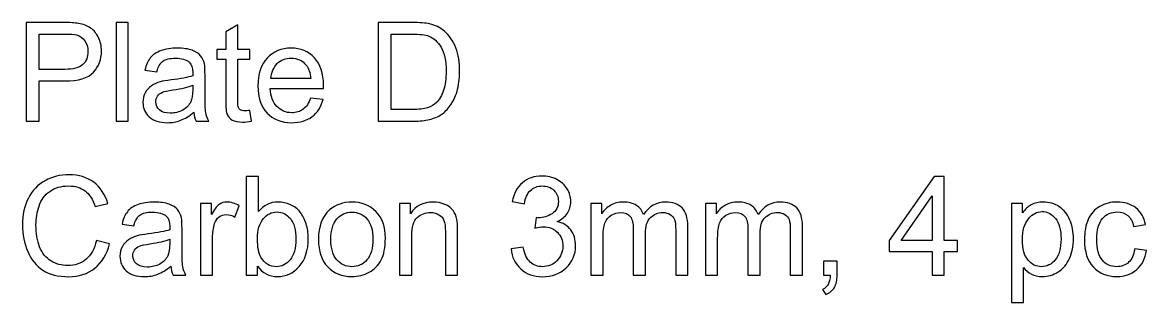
# Model space of a CAD drawing. Header units: millimetres. Extents: x -182 to 182, y -145 to 145.
# Drawn here: x -121.85 to -87.27, y 27.81 to 36.42 of the extents above; entities that cross this region are included whole.
import ezdxf

# ---------------------------------------------------------------- set-up
doc = ezdxf.new("R2010")
doc.units = ezdxf.units.MM
doc.header["$MEASUREMENT"] = 0
doc.layers.add('layer 1', color=7, linetype='Continuous')

msp = doc.modelspace()

# ---------------------------------------------------------------- linework, layer by layer
at = {"layer": 'layer 1', "color": 242}
for points, knots in [([(-121.7314, 33.3845), (-121.7314, 33.3845), (-121.7314, 36.4155), (-121.7314, 36.4155), (-121.7314, 36.4155), (-121.7314, 36.4155), (-120.587, 36.4155), (-120.587, 36.4155), (-120.587, 36.4155), (-120.386, 36.4155), (-120.2321, 36.4057), (-120.1256, 36.3866), (-120.1256, 36.3866), (-119.9767, 36.3619), (-119.8519, 36.3146), (-119.751, 36.2455), (-119.751, 36.2455), (-119.6501, 36.1757), (-119.5689, 36.0783), (-119.5075, 35.9534), (-119.5075, 35.9534), (-119.4462, 35.8285), (-119.4158, 35.6909), (-119.4158, 35.5407), (-119.4158, 35.5407), (-119.4158, 35.2838), (-119.4977, 35.0658), (-119.6621, 34.888), (-119.6621, 34.888), (-119.8257, 34.7095), (-120.1228, 34.6206), (-120.5518, 34.6206), (-120.5518, 34.6206), (-120.5518, 34.6206), (-121.3293, 34.6206), (-121.3293, 34.6206), (-121.3293, 34.6206), (-121.3293, 34.6206), (-121.3293, 33.3845), (-121.3293, 33.3845), (-121.3293, 33.3845), (-121.3293, 33.3845), (-121.7314, 33.3845), (-121.7314, 33.3845)], [0, 0, 0, 0, 0.0833333, 0.0833333, 0.0833333, 0.0833333, 0.1666667, 0.1666667, 0.1666667, 0.1666667, 0.25, 0.25, 0.25, 0.25, 0.3333333, 0.3333333, 0.3333333, 0.3333333, 0.4166667, 0.4166667, 0.4166667, 0.4166667, 0.5, 0.5, 0.5, 0.5, 0.5833333, 0.5833333, 0.5833333, 0.5833333, 0.6666667, 0.6666667, 0.6666667, 0.6666667, 0.75, 0.75, 0.75, 0.75, 0.8333333, 0.8333333, 0.8333333, 0.8333333, 1, 1, 1, 1]), ([(-118.9629, 33.3845), (-118.9629, 33.3845), (-118.9629, 36.4155), (-118.9629, 36.4155), (-118.9629, 36.4155), (-118.9629, 36.4155), (-118.5903, 36.4155), (-118.5903, 36.4155), (-118.5903, 36.4155), (-118.5903, 36.4155), (-118.5903, 33.3845), (-118.5903, 33.3845), (-118.5903, 33.3845), (-118.5903, 33.3845), (-118.9629, 33.3845), (-118.9629, 33.3845)], [0, 0, 0, 0, 0.2, 0.2, 0.2, 0.2, 0.4, 0.4, 0.4, 0.4, 0.6, 0.6, 0.6, 0.6, 1, 1, 1, 1]), ([(-114.8509, 33.7168), (-114.8509, 33.7168), (-114.8001, 33.388), (-114.8001, 33.388), (-114.8001, 33.388), (-114.9046, 33.3662), (-114.9984, 33.3549), (-115.0802, 33.3549), (-115.0802, 33.3549), (-115.215, 33.3549), (-115.3194, 33.376), (-115.3942, 33.4191), (-115.3942, 33.4191), (-115.4683, 33.4621), (-115.5205, 33.5178), (-115.5508, 33.5877), (-115.5508, 33.5877), (-115.5812, 33.6575), (-115.596, 33.8043), (-115.596, 34.028), (-115.596, 34.028), (-115.596, 34.028), (-115.596, 35.2937), (-115.596, 35.2937), (-115.596, 35.2937), (-115.596, 35.2937), (-115.8712, 35.2937), (-115.8712, 35.2937), (-115.8712, 35.2937), (-115.8712, 35.2937), (-115.8712, 35.5816), (-115.8712, 35.5816), (-115.8712, 35.5816), (-115.8712, 35.5816), (-115.596, 35.5816), (-115.596, 35.5816), (-115.596, 35.5816), (-115.596, 35.5816), (-115.596, 36.1249), (-115.596, 36.1249), (-115.596, 36.1249), (-115.596, 36.1249), (-115.2235, 36.3485), (-115.2235, 36.3485), (-115.2235, 36.3485), (-115.2235, 36.3485), (-115.2235, 35.5816), (-115.2235, 35.5816), (-115.2235, 35.5816), (-115.2235, 35.5816), (-114.8509, 35.5816), (-114.8509, 35.5816), (-114.8509, 35.5816), (-114.8509, 35.5816), (-114.8509, 35.2937), (-114.8509, 35.2937), (-114.8509, 35.2937), (-114.8509, 35.2937), (-115.2235, 35.2937), (-115.2235, 35.2937), (-115.2235, 35.2937), (-115.2235, 35.2937), (-115.2235, 34.0068), (-115.2235, 34.0068), (-115.2235, 34.0068), (-115.2235, 33.9003), (-115.2171, 33.8318), (-115.2037, 33.8015), (-115.2037, 33.8015), (-115.191, 33.7711), (-115.1699, 33.7472), (-115.1402, 33.7288), (-115.1402, 33.7288), (-115.1106, 33.7112), (-115.0683, 33.702), (-115.0132, 33.702), (-115.0132, 33.702), (-114.9723, 33.702), (-114.918, 33.7069), (-114.8509, 33.7168)], [0, 0, 0, 0, 0.047619, 0.047619, 0.047619, 0.047619, 0.0952381, 0.0952381, 0.0952381, 0.0952381, 0.1428571, 0.1428571, 0.1428571, 0.1428571, 0.1904762, 0.1904762, 0.1904762, 0.1904762, 0.2380952, 0.2380952, 0.2380952, 0.2380952, 0.2857143, 0.2857143, 0.2857143, 0.2857143, 0.3333333, 0.3333333, 0.3333333, 0.3333333, 0.3809524, 0.3809524, 0.3809524, 0.3809524, 0.4285714, 0.4285714, 0.4285714, 0.4285714, 0.4761905, 0.4761905, 0.4761905, 0.4761905, 0.5238095, 0.5238095, 0.5238095, 0.5238095, 0.5714286, 0.5714286, 0.5714286, 0.5714286, 0.6190476, 0.6190476, 0.6190476, 0.6190476, 0.6666667, 0.6666667, 0.6666667, 0.6666667, 0.7142857, 0.7142857, 0.7142857, 0.7142857, 0.7619048, 0.7619048, 0.7619048, 0.7619048, 0.8095238, 0.8095238, 0.8095238, 0.8095238, 0.8571429, 0.8571429, 0.8571429, 0.8571429, 0.9047619, 0.9047619, 0.9047619, 0.9047619, 1, 1, 1, 1]), ([(-110.9061, 33.3845), (-110.9061, 33.3845), (-110.9061, 36.4155), (-110.9061, 36.4155), (-110.9061, 36.4155), (-110.9061, 36.4155), (-109.8619, 36.4155), (-109.8619, 36.4155), (-109.8619, 36.4155), (-109.6263, 36.4155), (-109.4464, 36.4014), (-109.3222, 36.3725), (-109.3222, 36.3725), (-109.1486, 36.3323), (-109.0004, 36.2596), (-108.8777, 36.1552), (-108.8777, 36.1552), (-108.7175, 36.0197), (-108.5983, 35.8476), (-108.5193, 35.6373), (-108.5193, 35.6373), (-108.4395, 35.4271), (-108.4, 35.1865), (-108.4, 34.9162), (-108.4, 34.9162), (-108.4, 34.6862), (-108.4268, 34.4823), (-108.4805, 34.3045), (-108.4805, 34.3045), (-108.5341, 34.1267), (-108.6032, 33.9793), (-108.6872, 33.8629), (-108.6872, 33.8629), (-108.7718, 33.7464), (-108.8636, 33.6547), (-108.9638, 33.5884), (-108.9638, 33.5884), (-109.0632, 33.5214), (-109.1839, 33.4706), (-109.325, 33.436), (-109.325, 33.436), (-109.4668, 33.4014), (-109.6291, 33.3845), (-109.8125, 33.3845), (-109.8125, 33.3845), (-109.8125, 33.3845), (-110.9061, 33.3845), (-110.9061, 33.3845)], [0, 0, 0, 0, 0.0769231, 0.0769231, 0.0769231, 0.0769231, 0.1538462, 0.1538462, 0.1538462, 0.1538462, 0.2307692, 0.2307692, 0.2307692, 0.2307692, 0.3076923, 0.3076923, 0.3076923, 0.3076923, 0.3846154, 0.3846154, 0.3846154, 0.3846154, 0.4615385, 0.4615385, 0.4615385, 0.4615385, 0.5384615, 0.5384615, 0.5384615, 0.5384615, 0.6153846, 0.6153846, 0.6153846, 0.6153846, 0.6923077, 0.6923077, 0.6923077, 0.6923077, 0.7692308, 0.7692308, 0.7692308, 0.7692308, 0.8461538, 0.8461538, 0.8461538, 0.8461538, 1, 1, 1, 1]), ([(-121.3293, 34.9762), (-121.3293, 34.9762), (-120.5461, 34.9762), (-120.5461, 34.9762), (-120.5461, 34.9762), (-120.2865, 34.9762), (-120.103, 35.0242), (-119.9937, 35.1209), (-119.9937, 35.1209), (-119.885, 35.2175), (-119.8307, 35.353), (-119.8307, 35.5287), (-119.8307, 35.5287), (-119.8307, 35.655), (-119.8624, 35.7636), (-119.9266, 35.8539), (-119.9266, 35.8539), (-119.9908, 35.9442), (-120.0755, 36.0042), (-120.1799, 36.0331), (-120.1799, 36.0331), (-120.2477, 36.0508), (-120.3725, 36.0599), (-120.5539, 36.0599), (-120.5539, 36.0599), (-120.5539, 36.0599), (-121.3293, 36.0599), (-121.3293, 36.0599), (-121.3293, 36.0599), (-121.3293, 36.0599), (-121.3293, 34.9762), (-121.3293, 34.9762)], [0, 0, 0, 0, 0.1111111, 0.1111111, 0.1111111, 0.1111111, 0.2222222, 0.2222222, 0.2222222, 0.2222222, 0.3333333, 0.3333333, 0.3333333, 0.3333333, 0.4444444, 0.4444444, 0.4444444, 0.4444444, 0.5555556, 0.5555556, 0.5555556, 0.5555556, 0.6666667, 0.6666667, 0.6666667, 0.6666667, 0.7777778, 0.7777778, 0.7777778, 0.7777778, 1, 1, 1, 1]), ([(-110.504, 33.7401), (-110.504, 33.7401), (-109.8577, 33.7401), (-109.8577, 33.7401), (-109.8577, 33.7401), (-109.658, 33.7401), (-109.5014, 33.7584), (-109.3878, 33.7958), (-109.3878, 33.7958), (-109.2742, 33.8332), (-109.1839, 33.8854), (-109.1162, 33.9532), (-109.1162, 33.9532), (-109.0216, 34.0484), (-108.9475, 34.1768), (-108.8946, 34.3377), (-108.8946, 34.3377), (-108.8417, 34.4986), (-108.8149, 34.6933), (-108.8149, 34.9226), (-108.8149, 34.9226), (-108.8149, 35.2401), (-108.8671, 35.4842), (-108.9708, 35.655), (-108.9708, 35.655), (-109.0745, 35.8257), (-109.2008, 35.94), (-109.3497, 35.9979), (-109.3497, 35.9979), (-109.4569, 36.0395), (-109.6298, 36.0599), (-109.8683, 36.0599), (-109.8683, 36.0599), (-109.8683, 36.0599), (-110.504, 36.0599), (-110.504, 36.0599), (-110.504, 36.0599), (-110.504, 36.0599), (-110.504, 33.7401), (-110.504, 33.7401)], [0, 0, 0, 0, 0.0909091, 0.0909091, 0.0909091, 0.0909091, 0.1818182, 0.1818182, 0.1818182, 0.1818182, 0.2727273, 0.2727273, 0.2727273, 0.2727273, 0.3636364, 0.3636364, 0.3636364, 0.3636364, 0.4545455, 0.4545455, 0.4545455, 0.4545455, 0.5454545, 0.5454545, 0.5454545, 0.5454545, 0.6363636, 0.6363636, 0.6363636, 0.6363636, 0.7272727, 0.7272727, 0.7272727, 0.7272727, 0.8181818, 0.8181818, 0.8181818, 0.8181818, 1, 1, 1, 1]), ([(-116.5788, 33.6597), (-116.7171, 33.5418), (-116.8505, 33.4593), (-116.9782, 33.4106), (-116.9782, 33.4106), (-117.1059, 33.3619), (-117.2427, 33.3379), (-117.3895, 33.3379), (-117.3895, 33.3379), (-117.6308, 33.3379), (-117.8163, 33.3965), (-117.9462, 33.5143), (-117.9462, 33.5143), (-118.076, 33.6314), (-118.1409, 33.7817), (-118.1409, 33.9645), (-118.1409, 33.9645), (-118.1409, 34.0717), (-118.1162, 34.1698), (-118.0675, 34.2587), (-118.0675, 34.2587), (-118.0181, 34.3476), (-117.9539, 34.4181), (-117.8749, 34.4718), (-117.8749, 34.4718), (-117.7952, 34.5254), (-117.7063, 34.5663), (-117.6068, 34.5938), (-117.6068, 34.5938), (-117.5334, 34.6129), (-117.4227, 34.6312), (-117.2752, 34.6496), (-117.2752, 34.6496), (-116.9746, 34.6848), (-116.7524, 34.7279), (-116.6106, 34.7773), (-116.6106, 34.7773), (-116.6092, 34.8281), (-116.6084, 34.8605), (-116.6084, 34.8739), (-116.6084, 34.8739), (-116.6084, 35.0249), (-116.6437, 35.1314), (-116.7143, 35.1935), (-116.7143, 35.1935), (-116.8095, 35.2775), (-116.9513, 35.3191), (-117.139, 35.3191), (-117.139, 35.3191), (-117.3147, 35.3191), (-117.4445, 35.2881), (-117.5278, 35.2267), (-117.5278, 35.2267), (-117.6117, 35.1653), (-117.6731, 35.0567), (-117.7133, 34.9), (-117.7133, 34.9), (-117.7133, 34.9), (-118.0774, 34.9508), (-118.0774, 34.9508), (-118.0774, 34.9508), (-118.0442, 35.1067), (-117.9899, 35.233), (-117.9137, 35.329), (-117.9137, 35.329), (-117.8375, 35.425), (-117.7274, 35.4983), (-117.5835, 35.5505), (-117.5835, 35.5505), (-117.4403, 35.602), (-117.2731, 35.6281), (-117.084, 35.6281), (-117.084, 35.6281), (-116.8963, 35.6281), (-116.7432, 35.6063), (-116.6254, 35.5618), (-116.6254, 35.5618), (-116.5083, 35.5174), (-116.4215, 35.4623), (-116.3664, 35.3953), (-116.3664, 35.3953), (-116.3114, 35.3283), (-116.2726, 35.2436), (-116.25, 35.1413), (-116.25, 35.1413), (-116.238, 35.0778), (-116.2317, 34.9635), (-116.2317, 34.7991), (-116.2317, 34.7991), (-116.2317, 34.7991), (-116.2317, 34.3052), (-116.2317, 34.3052), (-116.2317, 34.3052), (-116.2317, 33.9602), (-116.2239, 33.7422), (-116.2084, 33.6498), (-116.2084, 33.6498), (-116.1936, 33.5574), (-116.1625, 33.4692), (-116.1174, 33.3845), (-116.1174, 33.3845), (-116.1174, 33.3845), (-116.5068, 33.3845), (-116.5068, 33.3845), (-116.5068, 33.3845), (-116.5442, 33.4628), (-116.5682, 33.5545), (-116.5788, 33.6597)], [0, 0, 0, 0, 0.0357143, 0.0357143, 0.0357143, 0.0357143, 0.0714286, 0.0714286, 0.0714286, 0.0714286, 0.1071429, 0.1071429, 0.1071429, 0.1071429, 0.1428571, 0.1428571, 0.1428571, 0.1428571, 0.1785714, 0.1785714, 0.1785714, 0.1785714, 0.2142857, 0.2142857, 0.2142857, 0.2142857, 0.25, 0.25, 0.25, 0.25, 0.2857143, 0.2857143, 0.2857143, 0.2857143, 0.3214286, 0.3214286, 0.3214286, 0.3214286, 0.3571429, 0.3571429, 0.3571429, 0.3571429, 0.3928571, 0.3928571, 0.3928571, 0.3928571, 0.4285714, 0.4285714, 0.4285714, 0.4285714, 0.4642857, 0.4642857, 0.4642857, 0.4642857, 0.5, 0.5, 0.5, 0.5, 0.5357143, 0.5357143, 0.5357143, 0.5357143, 0.5714286, 0.5714286, 0.5714286, 0.5714286, 0.6071429, 0.6071429, 0.6071429, 0.6071429, 0.6428571, 0.6428571, 0.6428571, 0.6428571, 0.6785714, 0.6785714, 0.6785714, 0.6785714, 0.7142857, 0.7142857, 0.7142857, 0.7142857, 0.75, 0.75, 0.75, 0.75, 0.7857143, 0.7857143, 0.7857143, 0.7857143, 0.8214286, 0.8214286, 0.8214286, 0.8214286, 0.8571429, 0.8571429, 0.8571429, 0.8571429, 0.8928571, 0.8928571, 0.8928571, 0.8928571, 0.9285714, 0.9285714, 0.9285714, 0.9285714, 1, 1, 1, 1]), ([(-112.9847, 34.0957), (-112.9847, 34.0957), (-112.5995, 34.0449), (-112.5995, 34.0449), (-112.5995, 34.0449), (-112.6595, 33.8212), (-112.7716, 33.647), (-112.9353, 33.5235), (-112.9353, 33.5235), (-113.099, 33.4), (-113.3079, 33.3379), (-113.5626, 33.3379), (-113.5626, 33.3379), (-113.8829, 33.3379), (-114.1369, 33.4367), (-114.3246, 33.6343), (-114.3246, 33.6343), (-114.5122, 33.8311), (-114.6061, 34.1084), (-114.6061, 34.4647), (-114.6061, 34.4647), (-114.6061, 34.833), (-114.5115, 35.1194), (-114.3217, 35.3226), (-114.3217, 35.3226), (-114.1319, 35.5265), (-113.8857, 35.6281), (-113.583, 35.6281), (-113.583, 35.6281), (-113.2902, 35.6281), (-113.051, 35.5287), (-112.8655, 35.329), (-112.8655, 35.329), (-112.6799, 35.1293), (-112.5868, 34.8485), (-112.5868, 34.4866), (-112.5868, 34.4866), (-112.5868, 34.4647), (-112.5875, 34.4315), (-112.5889, 34.3878), (-112.5889, 34.3878), (-112.5889, 34.3878), (-114.2251, 34.3878), (-114.2251, 34.3878), (-114.2251, 34.3878), (-114.211, 34.1472), (-114.1432, 33.9623), (-114.0205, 33.8346), (-114.0205, 33.8346), (-113.8984, 33.7069), (-113.7453, 33.6427), (-113.5626, 33.6427), (-113.5626, 33.6427), (-113.4264, 33.6427), (-113.31, 33.6787), (-113.214, 33.7507), (-113.214, 33.7507), (-113.1174, 33.8226), (-113.0412, 33.9377), (-112.9847, 34.0957)], [0, 0, 0, 0, 0.0625, 0.0625, 0.0625, 0.0625, 0.125, 0.125, 0.125, 0.125, 0.1875, 0.1875, 0.1875, 0.1875, 0.25, 0.25, 0.25, 0.25, 0.3125, 0.3125, 0.3125, 0.3125, 0.375, 0.375, 0.375, 0.375, 0.4375, 0.4375, 0.4375, 0.4375, 0.5, 0.5, 0.5, 0.5, 0.5625, 0.5625, 0.5625, 0.5625, 0.625, 0.625, 0.625, 0.625, 0.6875, 0.6875, 0.6875, 0.6875, 0.75, 0.75, 0.75, 0.75, 0.8125, 0.8125, 0.8125, 0.8125, 0.875, 0.875, 0.875, 0.875, 1, 1, 1, 1]), ([(-114.2039, 34.6926), (-114.2039, 34.6926), (-112.9805, 34.6926), (-112.9805, 34.6926), (-112.9805, 34.6926), (-112.9967, 34.8774), (-113.044, 35.0157), (-113.1209, 35.1082), (-113.1209, 35.1082), (-113.2387, 35.2514), (-113.3925, 35.3234), (-113.5809, 35.3234), (-113.5809, 35.3234), (-113.7516, 35.3234), (-113.8949, 35.2662), (-114.0113, 35.1519), (-114.0113, 35.1519), (-114.127, 35.0376), (-114.1912, 34.8845), (-114.2039, 34.6926)], [0, 0, 0, 0, 0.1666667, 0.1666667, 0.1666667, 0.1666667, 0.3333333, 0.3333333, 0.3333333, 0.3333333, 0.5, 0.5, 0.5, 0.5, 0.6666667, 0.6666667, 0.6666667, 0.6666667, 1, 1, 1, 1]), ([(-116.6084, 34.4852), (-116.7439, 34.4301), (-116.9471, 34.3836), (-117.218, 34.3455), (-117.218, 34.3455), (-117.3719, 34.3236), (-117.4805, 34.2989), (-117.544, 34.2714), (-117.544, 34.2714), (-117.6075, 34.2439), (-117.6562, 34.2036), (-117.6908, 34.1514), (-117.6908, 34.1514), (-117.7253, 34.0985), (-117.743, 34.04), (-117.743, 33.975), (-117.743, 33.975), (-117.743, 33.877), (-117.7056, 33.7944), (-117.6301, 33.7288), (-117.6301, 33.7288), (-117.5546, 33.6632), (-117.4445, 33.63), (-117.2999, 33.63), (-117.2999, 33.63), (-117.1567, 33.63), (-117.029, 33.6611), (-116.9168, 33.7239), (-116.9168, 33.7239), (-116.8053, 33.786), (-116.7227, 33.8713), (-116.6705, 33.9793), (-116.6705, 33.9793), (-116.6303, 34.0632), (-116.6106, 34.1867), (-116.6106, 34.3497), (-116.6106, 34.3497), (-116.6106, 34.3497), (-116.6084, 34.4852), (-116.6084, 34.4852)], [0, 0, 0, 0, 0.0909091, 0.0909091, 0.0909091, 0.0909091, 0.1818182, 0.1818182, 0.1818182, 0.1818182, 0.2727273, 0.2727273, 0.2727273, 0.2727273, 0.3636364, 0.3636364, 0.3636364, 0.3636364, 0.4545455, 0.4545455, 0.4545455, 0.4545455, 0.5454545, 0.5454545, 0.5454545, 0.5454545, 0.6363636, 0.6363636, 0.6363636, 0.6363636, 0.7272727, 0.7272727, 0.7272727, 0.7272727, 0.8181818, 0.8181818, 0.8181818, 0.8181818, 1, 1, 1, 1]), ([(-119.5725, 29.7185), (-119.5725, 29.7185), (-119.1703, 29.6169), (-119.1703, 29.6169), (-119.1703, 29.6169), (-119.2542, 29.2874), (-119.4052, 29.0369), (-119.6233, 28.864), (-119.6233, 28.864), (-119.8413, 28.6912), (-120.108, 28.6044), (-120.4233, 28.6044), (-120.4233, 28.6044), (-120.7493, 28.6044), (-121.0146, 28.6707), (-121.2192, 28.8041), (-121.2192, 28.8041), (-121.4238, 28.9367), (-121.579, 29.1293), (-121.6856, 29.3812), (-121.6856, 29.3812), (-121.7921, 29.6338), (-121.8457, 29.904), (-121.8457, 30.1933), (-121.8457, 30.1933), (-121.8457, 30.5087), (-121.7858, 30.7838), (-121.6651, 31.0188), (-121.6651, 31.0188), (-121.5445, 31.2537), (-121.373, 31.4322), (-121.1508, 31.5543), (-121.1508, 31.5543), (-120.9285, 31.6764), (-120.6837, 31.737), (-120.417, 31.737), (-120.417, 31.737), (-120.1136, 31.737), (-119.8589, 31.6601), (-119.6529, 31.5056), (-119.6529, 31.5056), (-119.4462, 31.3511), (-119.3022, 31.1345), (-119.2211, 30.8551), (-119.2211, 30.8551), (-119.2211, 30.8551), (-119.6148, 30.762), (-119.6148, 30.762), (-119.6148, 30.762), (-119.6846, 30.9821), (-119.7869, 31.143), (-119.9203, 31.2432), (-119.9203, 31.2432), (-120.0536, 31.3441), (-120.2216, 31.3941), (-120.4241, 31.3941), (-120.4241, 31.3941), (-120.6562, 31.3941), (-120.8509, 31.3384), (-121.0068, 31.2269), (-121.0068, 31.2269), (-121.1628, 31.1155), (-121.2728, 30.9652), (-121.3356, 30.7775), (-121.3356, 30.7775), (-121.3991, 30.5891), (-121.4309, 30.3951), (-121.4309, 30.1954), (-121.4309, 30.1954), (-121.4309, 29.9379), (-121.3935, 29.7128), (-121.3187, 29.5209), (-121.3187, 29.5209), (-121.2439, 29.3283), (-121.1275, 29.1851), (-120.9694, 29.0898), (-120.9694, 29.0898), (-120.8114, 28.9946), (-120.6407, 28.9473), (-120.4565, 28.9473), (-120.4565, 28.9473), (-120.2321, 28.9473), (-120.0431, 29.0122), (-119.8878, 29.1413), (-119.8878, 29.1413), (-119.7326, 29.2711), (-119.6275, 29.4631), (-119.5725, 29.7185)], [0, 0, 0, 0, 0.0434783, 0.0434783, 0.0434783, 0.0434783, 0.0869565, 0.0869565, 0.0869565, 0.0869565, 0.1304348, 0.1304348, 0.1304348, 0.1304348, 0.173913, 0.173913, 0.173913, 0.173913, 0.2173913, 0.2173913, 0.2173913, 0.2173913, 0.2608696, 0.2608696, 0.2608696, 0.2608696, 0.3043478, 0.3043478, 0.3043478, 0.3043478, 0.3478261, 0.3478261, 0.3478261, 0.3478261, 0.3913043, 0.3913043, 0.3913043, 0.3913043, 0.4347826, 0.4347826, 0.4347826, 0.4347826, 0.4782609, 0.4782609, 0.4782609, 0.4782609, 0.5217391, 0.5217391, 0.5217391, 0.5217391, 0.5652174, 0.5652174, 0.5652174, 0.5652174, 0.6086957, 0.6086957, 0.6086957, 0.6086957, 0.6521739, 0.6521739, 0.6521739, 0.6521739, 0.6956522, 0.6956522, 0.6956522, 0.6956522, 0.7391304, 0.7391304, 0.7391304, 0.7391304, 0.7826087, 0.7826087, 0.7826087, 0.7826087, 0.826087, 0.826087, 0.826087, 0.826087, 0.8695652, 0.8695652, 0.8695652, 0.8695652, 0.9130435, 0.9130435, 0.9130435, 0.9130435, 1, 1, 1, 1]), ([(-114.6139, 28.6552), (-114.6139, 28.6552), (-114.961, 28.6552), (-114.961, 28.6552), (-114.961, 28.6552), (-114.961, 28.6552), (-114.961, 31.6862), (-114.961, 31.6862), (-114.961, 31.6862), (-114.961, 31.6862), (-114.5885, 31.6862), (-114.5885, 31.6862), (-114.5885, 31.6862), (-114.5885, 31.6862), (-114.5885, 30.6046), (-114.5885, 30.6046), (-114.5885, 30.6046), (-114.4312, 30.8008), (-114.2308, 30.8988), (-113.9867, 30.8988), (-113.9867, 30.8988), (-113.8519, 30.8988), (-113.7235, 30.872), (-113.6029, 30.8177), (-113.6029, 30.8177), (-113.4822, 30.7634), (-113.3834, 30.6865), (-113.3051, 30.5884), (-113.3051, 30.5884), (-113.2275, 30.4896), (-113.1661, 30.3711), (-113.1224, 30.2321), (-113.1224, 30.2321), (-113.0779, 30.0938), (-113.0561, 29.9449), (-113.0561, 29.7869), (-113.0561, 29.7869), (-113.0561, 29.4115), (-113.1492, 29.1209), (-113.3347, 28.9163), (-113.3347, 28.9163), (-113.521, 28.7109), (-113.744, 28.6086), (-114.0043, 28.6086), (-114.0043, 28.6086), (-114.2632, 28.6086), (-114.4664, 28.7166), (-114.6139, 28.9318), (-114.6139, 28.9318), (-114.6139, 28.9318), (-114.6139, 28.6552), (-114.6139, 28.6552)], [0, 0, 0, 0, 0.0714286, 0.0714286, 0.0714286, 0.0714286, 0.1428571, 0.1428571, 0.1428571, 0.1428571, 0.2142857, 0.2142857, 0.2142857, 0.2142857, 0.2857143, 0.2857143, 0.2857143, 0.2857143, 0.3571429, 0.3571429, 0.3571429, 0.3571429, 0.4285714, 0.4285714, 0.4285714, 0.4285714, 0.5, 0.5, 0.5, 0.5, 0.5714286, 0.5714286, 0.5714286, 0.5714286, 0.6428571, 0.6428571, 0.6428571, 0.6428571, 0.7142857, 0.7142857, 0.7142857, 0.7142857, 0.7857143, 0.7857143, 0.7857143, 0.7857143, 0.8571429, 0.8571429, 0.8571429, 0.8571429, 1, 1, 1, 1]), ([(-106.819, 29.4595), (-106.819, 29.4595), (-106.4465, 29.5103), (-106.4465, 29.5103), (-106.4465, 29.5103), (-106.4034, 29.2987), (-106.3315, 29.1463), (-106.2292, 29.0531), (-106.2292, 29.0531), (-106.1269, 28.96), (-106.0013, 28.9134), (-105.8524, 28.9134), (-105.8524, 28.9134), (-105.676, 28.9134), (-105.5271, 28.9741), (-105.4072, 29.0955), (-105.4072, 29.0955), (-105.2873, 29.2168), (-105.2273, 29.3671), (-105.2273, 29.5463), (-105.2273, 29.5463), (-105.2273, 29.7171), (-105.283, 29.8582), (-105.3952, 29.9696), (-105.3952, 29.9696), (-105.5067, 30.0804), (-105.6485, 30.1361), (-105.8214, 30.1361), (-105.8214, 30.1361), (-105.8919, 30.1361), (-105.9794, 30.122), (-106.0845, 30.0945), (-106.0845, 30.0945), (-106.0845, 30.0945), (-106.0429, 30.4205), (-106.0429, 30.4205), (-106.0429, 30.4205), (-106.0182, 30.4177), (-105.9977, 30.4163), (-105.9829, 30.4163), (-105.9829, 30.4163), (-105.8235, 30.4163), (-105.6809, 30.4579), (-105.5532, 30.5404), (-105.5532, 30.5404), (-105.4262, 30.623), (-105.3627, 30.75), (-105.3627, 30.9214), (-105.3627, 30.9214), (-105.3627, 31.0576), (-105.4093, 31.1705), (-105.5017, 31.2601), (-105.5017, 31.2601), (-105.5942, 31.3497), (-105.7134, 31.3941), (-105.8595, 31.3941), (-105.8595, 31.3941), (-106.0048, 31.3941), (-106.1254, 31.3483), (-106.2221, 31.2566), (-106.2221, 31.2566), (-106.3188, 31.1648), (-106.3809, 31.0273), (-106.4084, 30.8438), (-106.4084, 30.8438), (-106.4084, 30.8438), (-106.7809, 30.9115), (-106.7809, 30.9115), (-106.7809, 30.9115), (-106.735, 31.1613), (-106.632, 31.3553), (-106.4705, 31.4929), (-106.4705, 31.4929), (-106.3096, 31.6305), (-106.1085, 31.6989), (-105.8686, 31.6989), (-105.8686, 31.6989), (-105.7035, 31.6989), (-105.5511, 31.6637), (-105.4121, 31.5924), (-105.4121, 31.5924), (-105.2724, 31.5218), (-105.1659, 31.4252), (-105.0925, 31.3031), (-105.0925, 31.3031), (-105.0184, 31.1804), (-104.9817, 31.0505), (-104.9817, 30.913), (-104.9817, 30.913), (-104.9817, 30.7824), (-105.017, 30.6639), (-105.0869, 30.5567), (-105.0869, 30.5567), (-105.1574, 30.4494), (-105.2619, 30.364), (-105.3994, 30.3005), (-105.3994, 30.3005), (-105.2202, 30.2596), (-105.0812, 30.1735), (-104.9817, 30.043), (-104.9817, 30.043), (-104.883, 29.9132), (-104.8336, 29.7495), (-104.8336, 29.5541), (-104.8336, 29.5541), (-104.8336, 29.2895), (-104.9302, 29.0644), (-105.1229, 28.8803), (-105.1229, 28.8803), (-105.3162, 28.6961), (-105.5603, 28.6044), (-105.8552, 28.6044), (-105.8552, 28.6044), (-106.1212, 28.6044), (-106.342, 28.6841), (-106.5177, 28.8429), (-106.5177, 28.8429), (-106.6941, 29.0016), (-106.7943, 29.2069), (-106.819, 29.4595)], [0, 0, 0, 0, 0.0322581, 0.0322581, 0.0322581, 0.0322581, 0.0645161, 0.0645161, 0.0645161, 0.0645161, 0.0967742, 0.0967742, 0.0967742, 0.0967742, 0.1290323, 0.1290323, 0.1290323, 0.1290323, 0.1612903, 0.1612903, 0.1612903, 0.1612903, 0.1935484, 0.1935484, 0.1935484, 0.1935484, 0.2258065, 0.2258065, 0.2258065, 0.2258065, 0.2580645, 0.2580645, 0.2580645, 0.2580645, 0.2903226, 0.2903226, 0.2903226, 0.2903226, 0.3225806, 0.3225806, 0.3225806, 0.3225806, 0.3548387, 0.3548387, 0.3548387, 0.3548387, 0.3870968, 0.3870968, 0.3870968, 0.3870968, 0.4193548, 0.4193548, 0.4193548, 0.4193548, 0.4516129, 0.4516129, 0.4516129, 0.4516129, 0.483871, 0.483871, 0.483871, 0.483871, 0.516129, 0.516129, 0.516129, 0.516129, 0.5483871, 0.5483871, 0.5483871, 0.5483871, 0.5806452, 0.5806452, 0.5806452, 0.5806452, 0.6129032, 0.6129032, 0.6129032, 0.6129032, 0.6451613, 0.6451613, 0.6451613, 0.6451613, 0.6774194, 0.6774194, 0.6774194, 0.6774194, 0.7096774, 0.7096774, 0.7096774, 0.7096774, 0.7419355, 0.7419355, 0.7419355, 0.7419355, 0.7741935, 0.7741935, 0.7741935, 0.7741935, 0.8064516, 0.8064516, 0.8064516, 0.8064516, 0.8387097, 0.8387097, 0.8387097, 0.8387097, 0.8709677, 0.8709677, 0.8709677, 0.8709677, 0.9032258, 0.9032258, 0.9032258, 0.9032258, 0.9354839, 0.9354839, 0.9354839, 0.9354839, 1, 1, 1, 1]), ([(-93.87, 28.6552), (-93.87, 28.6552), (-93.87, 29.3791), (-93.87, 29.3791), (-93.87, 29.3791), (-93.87, 29.3791), (-95.1866, 29.3791), (-95.1866, 29.3791), (-95.1866, 29.3791), (-95.1866, 29.3791), (-95.1866, 29.722), (-95.1866, 29.722), (-95.1866, 29.722), (-95.1866, 29.722), (-93.8023, 31.6862), (-93.8023, 31.6862), (-93.8023, 31.6862), (-93.8023, 31.6862), (-93.4975, 31.6862), (-93.4975, 31.6862), (-93.4975, 31.6862), (-93.4975, 31.6862), (-93.4975, 29.722), (-93.4975, 29.722), (-93.4975, 29.722), (-93.4975, 29.722), (-93.0869, 29.722), (-93.0869, 29.722), (-93.0869, 29.722), (-93.0869, 29.722), (-93.0869, 29.3791), (-93.0869, 29.3791), (-93.0869, 29.3791), (-93.0869, 29.3791), (-93.4975, 29.3791), (-93.4975, 29.3791), (-93.4975, 29.3791), (-93.4975, 29.3791), (-93.4975, 28.6552), (-93.4975, 28.6552), (-93.4975, 28.6552), (-93.4975, 28.6552), (-93.87, 28.6552), (-93.87, 28.6552)], [0, 0, 0, 0, 0.0833333, 0.0833333, 0.0833333, 0.0833333, 0.1666667, 0.1666667, 0.1666667, 0.1666667, 0.25, 0.25, 0.25, 0.25, 0.3333333, 0.3333333, 0.3333333, 0.3333333, 0.4166667, 0.4166667, 0.4166667, 0.4166667, 0.5, 0.5, 0.5, 0.5, 0.5833333, 0.5833333, 0.5833333, 0.5833333, 0.6666667, 0.6666667, 0.6666667, 0.6666667, 0.75, 0.75, 0.75, 0.75, 0.8333333, 0.8333333, 0.8333333, 0.8333333, 1, 1, 1, 1]), ([(-117.2858, 28.9304), (-117.4241, 28.8125), (-117.5575, 28.73), (-117.6852, 28.6813), (-117.6852, 28.6813), (-117.8129, 28.6326), (-117.9497, 28.6086), (-118.0965, 28.6086), (-118.0965, 28.6086), (-118.3378, 28.6086), (-118.5233, 28.6672), (-118.6532, 28.785), (-118.6532, 28.785), (-118.783, 28.9021), (-118.8479, 29.0524), (-118.8479, 29.2352), (-118.8479, 29.2352), (-118.8479, 29.3424), (-118.8232, 29.4405), (-118.7745, 29.5294), (-118.7745, 29.5294), (-118.7251, 29.6183), (-118.6609, 29.6888), (-118.5819, 29.7425), (-118.5819, 29.7425), (-118.5022, 29.7961), (-118.4133, 29.837), (-118.3138, 29.8645), (-118.3138, 29.8645), (-118.2404, 29.8836), (-118.1297, 29.9019), (-117.9822, 29.9203), (-117.9822, 29.9203), (-117.6816, 29.9555), (-117.4594, 29.9986), (-117.3176, 30.048), (-117.3176, 30.048), (-117.3162, 30.0988), (-117.3154, 30.1312), (-117.3154, 30.1446), (-117.3154, 30.1446), (-117.3154, 30.2956), (-117.3507, 30.4021), (-117.4213, 30.4642), (-117.4213, 30.4642), (-117.5165, 30.5482), (-117.6583, 30.5898), (-117.846, 30.5898), (-117.846, 30.5898), (-118.0217, 30.5898), (-118.1515, 30.5588), (-118.2348, 30.4974), (-118.2348, 30.4974), (-118.3187, 30.436), (-118.3801, 30.3274), (-118.4203, 30.1707), (-118.4203, 30.1707), (-118.4203, 30.1707), (-118.7844, 30.2215), (-118.7844, 30.2215), (-118.7844, 30.2215), (-118.7512, 30.3774), (-118.6969, 30.5037), (-118.6207, 30.5997), (-118.6207, 30.5997), (-118.5445, 30.6957), (-118.4344, 30.769), (-118.2905, 30.8212), (-118.2905, 30.8212), (-118.1473, 30.8727), (-117.9801, 30.8988), (-117.791, 30.8988), (-117.791, 30.8988), (-117.6033, 30.8988), (-117.4502, 30.877), (-117.3324, 30.8325), (-117.3324, 30.8325), (-117.2153, 30.7881), (-117.1285, 30.733), (-117.0734, 30.666), (-117.0734, 30.666), (-117.0184, 30.599), (-116.9796, 30.5143), (-116.957, 30.412), (-116.957, 30.412), (-116.945, 30.3485), (-116.9387, 30.2342), (-116.9387, 30.0698), (-116.9387, 30.0698), (-116.9387, 30.0698), (-116.9387, 29.5759), (-116.9387, 29.5759), (-116.9387, 29.5759), (-116.9387, 29.2309), (-116.9309, 29.0129), (-116.9154, 28.9205), (-116.9154, 28.9205), (-116.9006, 28.8281), (-116.8695, 28.7399), (-116.8244, 28.6552), (-116.8244, 28.6552), (-116.8244, 28.6552), (-117.2138, 28.6552), (-117.2138, 28.6552), (-117.2138, 28.6552), (-117.2512, 28.7335), (-117.2752, 28.8252), (-117.2858, 28.9304)], [0, 0, 0, 0, 0.0357143, 0.0357143, 0.0357143, 0.0357143, 0.0714286, 0.0714286, 0.0714286, 0.0714286, 0.1071429, 0.1071429, 0.1071429, 0.1071429, 0.1428571, 0.1428571, 0.1428571, 0.1428571, 0.1785714, 0.1785714, 0.1785714, 0.1785714, 0.2142857, 0.2142857, 0.2142857, 0.2142857, 0.25, 0.25, 0.25, 0.25, 0.2857143, 0.2857143, 0.2857143, 0.2857143, 0.3214286, 0.3214286, 0.3214286, 0.3214286, 0.3571429, 0.3571429, 0.3571429, 0.3571429, 0.3928571, 0.3928571, 0.3928571, 0.3928571, 0.4285714, 0.4285714, 0.4285714, 0.4285714, 0.4642857, 0.4642857, 0.4642857, 0.4642857, 0.5, 0.5, 0.5, 0.5, 0.5357143, 0.5357143, 0.5357143, 0.5357143, 0.5714286, 0.5714286, 0.5714286, 0.5714286, 0.6071429, 0.6071429, 0.6071429, 0.6071429, 0.6428571, 0.6428571, 0.6428571, 0.6428571, 0.6785714, 0.6785714, 0.6785714, 0.6785714, 0.7142857, 0.7142857, 0.7142857, 0.7142857, 0.75, 0.75, 0.75, 0.75, 0.7857143, 0.7857143, 0.7857143, 0.7857143, 0.8214286, 0.8214286, 0.8214286, 0.8214286, 0.8571429, 0.8571429, 0.8571429, 0.8571429, 0.8928571, 0.8928571, 0.8928571, 0.8928571, 0.9285714, 0.9285714, 0.9285714, 0.9285714, 1, 1, 1, 1]), ([(-116.3707, 28.6552), (-116.3707, 28.6552), (-116.3707, 30.8523), (-116.3707, 30.8523), (-116.3707, 30.8523), (-116.3707, 30.8523), (-116.0363, 30.8523), (-116.0363, 30.8523), (-116.0363, 30.8523), (-116.0363, 30.8523), (-116.0363, 30.5157), (-116.0363, 30.5157), (-116.0363, 30.5157), (-115.9509, 30.6717), (-115.8719, 30.7747), (-115.7992, 30.8241), (-115.7992, 30.8241), (-115.7266, 30.8742), (-115.6468, 30.8988), (-115.5601, 30.8988), (-115.5601, 30.8988), (-115.4345, 30.8988), (-115.3068, 30.8593), (-115.1769, 30.781), (-115.1769, 30.781), (-115.1769, 30.781), (-115.3096, 30.4374), (-115.3096, 30.4374), (-115.3096, 30.4374), (-115.3999, 30.4882), (-115.4902, 30.5136), (-115.5805, 30.5136), (-115.5805, 30.5136), (-115.6617, 30.5136), (-115.7343, 30.4889), (-115.7985, 30.4402), (-115.7985, 30.4402), (-115.8627, 30.3916), (-115.9086, 30.3238), (-115.9361, 30.237), (-115.9361, 30.237), (-115.9777, 30.1051), (-115.9982, 29.9605), (-115.9982, 29.8031), (-115.9982, 29.8031), (-115.9982, 29.8031), (-115.9982, 28.6552), (-115.9982, 28.6552), (-115.9982, 28.6552), (-115.9982, 28.6552), (-116.3707, 28.6552), (-116.3707, 28.6552)], [0, 0, 0, 0, 0.0714286, 0.0714286, 0.0714286, 0.0714286, 0.1428571, 0.1428571, 0.1428571, 0.1428571, 0.2142857, 0.2142857, 0.2142857, 0.2142857, 0.2857143, 0.2857143, 0.2857143, 0.2857143, 0.3571429, 0.3571429, 0.3571429, 0.3571429, 0.4285714, 0.4285714, 0.4285714, 0.4285714, 0.5, 0.5, 0.5, 0.5, 0.5714286, 0.5714286, 0.5714286, 0.5714286, 0.6428571, 0.6428571, 0.6428571, 0.6428571, 0.7142857, 0.7142857, 0.7142857, 0.7142857, 0.7857143, 0.7857143, 0.7857143, 0.7857143, 0.8571429, 0.8571429, 0.8571429, 0.8571429, 1, 1, 1, 1]), ([(-112.7421, 29.7537), (-112.7421, 30.1594), (-112.6292, 30.46), (-112.4027, 30.6554), (-112.4027, 30.6554), (-112.2143, 30.8177), (-111.9836, 30.8988), (-111.712, 30.8988), (-111.712, 30.8988), (-111.4107, 30.8988), (-111.1638, 30.8001), (-110.9719, 30.6025), (-110.9719, 30.6025), (-110.7807, 30.4057), (-110.6847, 30.1326), (-110.6847, 29.7848), (-110.6847, 29.7848), (-110.6847, 29.5026), (-110.7271, 29.281), (-110.8117, 29.1195), (-110.8117, 29.1195), (-110.8964, 28.9579), (-111.0199, 28.8323), (-111.1821, 28.7427), (-111.1821, 28.7427), (-111.3437, 28.6531), (-111.5208, 28.6086), (-111.712, 28.6086), (-111.712, 28.6086), (-112.0196, 28.6086), (-112.268, 28.7067), (-112.4578, 28.9036), (-112.4578, 28.9036), (-112.6476, 29.1004), (-112.7421, 29.384), (-112.7421, 29.7537)], [0, 0, 0, 0, 0.1, 0.1, 0.1, 0.1, 0.2, 0.2, 0.2, 0.2, 0.3, 0.3, 0.3, 0.3, 0.4, 0.4, 0.4, 0.4, 0.5, 0.5, 0.5, 0.5, 0.6, 0.6, 0.6, 0.6, 0.7, 0.7, 0.7, 0.7, 0.8, 0.8, 0.8, 0.8, 1, 1, 1, 1]), ([(-110.248, 28.6552), (-110.248, 28.6552), (-110.248, 30.8523), (-110.248, 30.8523), (-110.248, 30.8523), (-110.248, 30.8523), (-109.9136, 30.8523), (-109.9136, 30.8523), (-109.9136, 30.8523), (-109.9136, 30.8523), (-109.9136, 30.5404), (-109.9136, 30.5404), (-109.9136, 30.5404), (-109.7527, 30.7796), (-109.5199, 30.8988), (-109.2158, 30.8988), (-109.2158, 30.8988), (-109.0831, 30.8988), (-108.9618, 30.8749), (-108.851, 30.8276), (-108.851, 30.8276), (-108.7402, 30.7803), (-108.657, 30.7175), (-108.602, 30.6406), (-108.602, 30.6406), (-108.5469, 30.5637), (-108.5081, 30.472), (-108.4862, 30.3662), (-108.4862, 30.3662), (-108.4728, 30.297), (-108.4658, 30.1764), (-108.4658, 30.0042), (-108.4658, 30.0042), (-108.4658, 30.0042), (-108.4658, 28.6552), (-108.4658, 28.6552), (-108.4658, 28.6552), (-108.4658, 28.6552), (-108.8383, 28.6552), (-108.8383, 28.6552), (-108.8383, 28.6552), (-108.8383, 28.6552), (-108.8383, 29.9901), (-108.8383, 29.9901), (-108.8383, 29.9901), (-108.8383, 30.1418), (-108.8524, 30.2554), (-108.8814, 30.3302), (-108.8814, 30.3302), (-108.9103, 30.405), (-108.9618, 30.4649), (-109.0352, 30.5101), (-109.0352, 30.5101), (-109.1085, 30.5545), (-109.1953, 30.5771), (-109.2941, 30.5771), (-109.2941, 30.5771), (-109.4521, 30.5771), (-109.5883, 30.527), (-109.7033, 30.4261), (-109.7033, 30.4261), (-109.8183, 30.3259), (-109.8755, 30.1347), (-109.8755, 29.8539), (-109.8755, 29.8539), (-109.8755, 29.8539), (-109.8755, 28.6552), (-109.8755, 28.6552), (-109.8755, 28.6552), (-109.8755, 28.6552), (-110.248, 28.6552), (-110.248, 28.6552)], [0, 0, 0, 0, 0.0526316, 0.0526316, 0.0526316, 0.0526316, 0.1052632, 0.1052632, 0.1052632, 0.1052632, 0.1578947, 0.1578947, 0.1578947, 0.1578947, 0.2105263, 0.2105263, 0.2105263, 0.2105263, 0.2631579, 0.2631579, 0.2631579, 0.2631579, 0.3157895, 0.3157895, 0.3157895, 0.3157895, 0.3684211, 0.3684211, 0.3684211, 0.3684211, 0.4210526, 0.4210526, 0.4210526, 0.4210526, 0.4736842, 0.4736842, 0.4736842, 0.4736842, 0.5263158, 0.5263158, 0.5263158, 0.5263158, 0.5789474, 0.5789474, 0.5789474, 0.5789474, 0.6315789, 0.6315789, 0.6315789, 0.6315789, 0.6842105, 0.6842105, 0.6842105, 0.6842105, 0.7368421, 0.7368421, 0.7368421, 0.7368421, 0.7894737, 0.7894737, 0.7894737, 0.7894737, 0.8421053, 0.8421053, 0.8421053, 0.8421053, 0.8947368, 0.8947368, 0.8947368, 0.8947368, 1, 1, 1, 1]), ([(-104.363, 28.6552), (-104.363, 28.6552), (-104.363, 30.8523), (-104.363, 30.8523), (-104.363, 30.8523), (-104.363, 30.8523), (-104.0286, 30.8523), (-104.0286, 30.8523), (-104.0286, 30.8523), (-104.0286, 30.8523), (-104.0286, 30.5418), (-104.0286, 30.5418), (-104.0286, 30.5418), (-103.9601, 30.6491), (-103.8684, 30.7359), (-103.7541, 30.8008), (-103.7541, 30.8008), (-103.6398, 30.8664), (-103.51, 30.8988), (-103.3639, 30.8988), (-103.3639, 30.8988), (-103.2017, 30.8988), (-103.0683, 30.865), (-102.9646, 30.798), (-102.9646, 30.798), (-102.8609, 30.7302), (-102.7875, 30.6364), (-102.7452, 30.515), (-102.7452, 30.515), (-102.5702, 30.7711), (-102.3437, 30.8988), (-102.0643, 30.8988), (-102.0643, 30.8988), (-101.8456, 30.8988), (-101.677, 30.8389), (-101.5599, 30.7182), (-101.5599, 30.7182), (-101.442, 30.5976), (-101.3828, 30.412), (-101.3828, 30.1615), (-101.3828, 30.1615), (-101.3828, 30.1615), (-101.3828, 28.6552), (-101.3828, 28.6552), (-101.3828, 28.6552), (-101.3828, 28.6552), (-101.7553, 28.6552), (-101.7553, 28.6552), (-101.7553, 28.6552), (-101.7553, 28.6552), (-101.7553, 30.0381), (-101.7553, 30.0381), (-101.7553, 30.0381), (-101.7553, 30.1862), (-101.768, 30.2935), (-101.792, 30.3591), (-101.792, 30.3591), (-101.816, 30.4247), (-101.8597, 30.4769), (-101.9239, 30.5171), (-101.9239, 30.5171), (-101.9874, 30.5574), (-102.0622, 30.5771), (-102.1476, 30.5771), (-102.1476, 30.5771), (-102.3028, 30.5771), (-102.4312, 30.5256), (-102.5335, 30.4233), (-102.5335, 30.4233), (-102.6358, 30.3203), (-102.6866, 30.1559), (-102.6866, 29.9301), (-102.6866, 29.9301), (-102.6866, 29.9301), (-102.6866, 28.6552), (-102.6866, 28.6552), (-102.6866, 28.6552), (-102.6866, 28.6552), (-103.0591, 28.6552), (-103.0591, 28.6552), (-103.0591, 28.6552), (-103.0591, 28.6552), (-103.0591, 30.0811), (-103.0591, 30.0811), (-103.0591, 30.0811), (-103.0591, 30.2462), (-103.0895, 30.3704), (-103.1502, 30.4529), (-103.1502, 30.4529), (-103.2108, 30.5355), (-103.3103, 30.5771), (-103.4479, 30.5771), (-103.4479, 30.5771), (-103.5523, 30.5771), (-103.649, 30.5496), (-103.7379, 30.4946), (-103.7379, 30.4946), (-103.8268, 30.4395), (-103.891, 30.3591), (-103.9312, 30.2526), (-103.9312, 30.2526), (-103.9707, 30.1467), (-103.9905, 29.9936), (-103.9905, 29.794), (-103.9905, 29.794), (-103.9905, 29.794), (-103.9905, 28.6552), (-103.9905, 28.6552), (-103.9905, 28.6552), (-103.9905, 28.6552), (-104.363, 28.6552), (-104.363, 28.6552)], [0, 0, 0, 0, 0.0344828, 0.0344828, 0.0344828, 0.0344828, 0.0689655, 0.0689655, 0.0689655, 0.0689655, 0.1034483, 0.1034483, 0.1034483, 0.1034483, 0.137931, 0.137931, 0.137931, 0.137931, 0.1724138, 0.1724138, 0.1724138, 0.1724138, 0.2068966, 0.2068966, 0.2068966, 0.2068966, 0.2413793, 0.2413793, 0.2413793, 0.2413793, 0.2758621, 0.2758621, 0.2758621, 0.2758621, 0.3103448, 0.3103448, 0.3103448, 0.3103448, 0.3448276, 0.3448276, 0.3448276, 0.3448276, 0.3793103, 0.3793103, 0.3793103, 0.3793103, 0.4137931, 0.4137931, 0.4137931, 0.4137931, 0.4482759, 0.4482759, 0.4482759, 0.4482759, 0.4827586, 0.4827586, 0.4827586, 0.4827586, 0.5172414, 0.5172414, 0.5172414, 0.5172414, 0.5517241, 0.5517241, 0.5517241, 0.5517241, 0.5862069, 0.5862069, 0.5862069, 0.5862069, 0.6206897, 0.6206897, 0.6206897, 0.6206897, 0.6551724, 0.6551724, 0.6551724, 0.6551724, 0.6896552, 0.6896552, 0.6896552, 0.6896552, 0.7241379, 0.7241379, 0.7241379, 0.7241379, 0.7586207, 0.7586207, 0.7586207, 0.7586207, 0.7931034, 0.7931034, 0.7931034, 0.7931034, 0.8275862, 0.8275862, 0.8275862, 0.8275862, 0.862069, 0.862069, 0.862069, 0.862069, 0.8965517, 0.8965517, 0.8965517, 0.8965517, 0.9310345, 0.9310345, 0.9310345, 0.9310345, 1, 1, 1, 1]), ([(-100.8367, 28.6552), (-100.8367, 28.6552), (-100.8367, 30.8523), (-100.8367, 30.8523), (-100.8367, 30.8523), (-100.8367, 30.8523), (-100.5023, 30.8523), (-100.5023, 30.8523), (-100.5023, 30.8523), (-100.5023, 30.8523), (-100.5023, 30.5418), (-100.5023, 30.5418), (-100.5023, 30.5418), (-100.4338, 30.6491), (-100.3421, 30.7359), (-100.2278, 30.8008), (-100.2278, 30.8008), (-100.1135, 30.8664), (-99.9837, 30.8988), (-99.8376, 30.8988), (-99.8376, 30.8988), (-99.6754, 30.8988), (-99.542, 30.865), (-99.4383, 30.798), (-99.4383, 30.798), (-99.3346, 30.7302), (-99.2612, 30.6364), (-99.2189, 30.515), (-99.2189, 30.515), (-99.0439, 30.7711), (-98.8174, 30.8988), (-98.538, 30.8988), (-98.538, 30.8988), (-98.3193, 30.8988), (-98.1507, 30.8389), (-98.0336, 30.7182), (-98.0336, 30.7182), (-97.9157, 30.5976), (-97.8565, 30.412), (-97.8565, 30.1615), (-97.8565, 30.1615), (-97.8565, 30.1615), (-97.8565, 28.6552), (-97.8565, 28.6552), (-97.8565, 28.6552), (-97.8565, 28.6552), (-98.229, 28.6552), (-98.229, 28.6552), (-98.229, 28.6552), (-98.229, 28.6552), (-98.229, 30.0381), (-98.229, 30.0381), (-98.229, 30.0381), (-98.229, 30.1862), (-98.2417, 30.2935), (-98.2657, 30.3591), (-98.2657, 30.3591), (-98.2897, 30.4247), (-98.3334, 30.4769), (-98.3976, 30.5171), (-98.3976, 30.5171), (-98.4611, 30.5574), (-98.5359, 30.5771), (-98.6213, 30.5771), (-98.6213, 30.5771), (-98.7765, 30.5771), (-98.9049, 30.5256), (-99.0072, 30.4233), (-99.0072, 30.4233), (-99.1095, 30.3203), (-99.1603, 30.1559), (-99.1603, 29.9301), (-99.1603, 29.9301), (-99.1603, 29.9301), (-99.1603, 28.6552), (-99.1603, 28.6552), (-99.1603, 28.6552), (-99.1603, 28.6552), (-99.5328, 28.6552), (-99.5328, 28.6552), (-99.5328, 28.6552), (-99.5328, 28.6552), (-99.5328, 30.0811), (-99.5328, 30.0811), (-99.5328, 30.0811), (-99.5328, 30.2462), (-99.5632, 30.3704), (-99.6239, 30.4529), (-99.6239, 30.4529), (-99.6845, 30.5355), (-99.784, 30.5771), (-99.9216, 30.5771), (-99.9216, 30.5771), (-100.026, 30.5771), (-100.1227, 30.5496), (-100.2116, 30.4946), (-100.2116, 30.4946), (-100.3005, 30.4395), (-100.3647, 30.3591), (-100.4049, 30.2526), (-100.4049, 30.2526), (-100.4444, 30.1467), (-100.4642, 29.9936), (-100.4642, 29.794), (-100.4642, 29.794), (-100.4642, 29.794), (-100.4642, 28.6552), (-100.4642, 28.6552), (-100.4642, 28.6552), (-100.4642, 28.6552), (-100.8367, 28.6552), (-100.8367, 28.6552)], [0, 0, 0, 0, 0.0344828, 0.0344828, 0.0344828, 0.0344828, 0.0689655, 0.0689655, 0.0689655, 0.0689655, 0.1034483, 0.1034483, 0.1034483, 0.1034483, 0.137931, 0.137931, 0.137931, 0.137931, 0.1724138, 0.1724138, 0.1724138, 0.1724138, 0.2068966, 0.2068966, 0.2068966, 0.2068966, 0.2413793, 0.2413793, 0.2413793, 0.2413793, 0.2758621, 0.2758621, 0.2758621, 0.2758621, 0.3103448, 0.3103448, 0.3103448, 0.3103448, 0.3448276, 0.3448276, 0.3448276, 0.3448276, 0.3793103, 0.3793103, 0.3793103, 0.3793103, 0.4137931, 0.4137931, 0.4137931, 0.4137931, 0.4482759, 0.4482759, 0.4482759, 0.4482759, 0.4827586, 0.4827586, 0.4827586, 0.4827586, 0.5172414, 0.5172414, 0.5172414, 0.5172414, 0.5517241, 0.5517241, 0.5517241, 0.5517241, 0.5862069, 0.5862069, 0.5862069, 0.5862069, 0.6206897, 0.6206897, 0.6206897, 0.6206897, 0.6551724, 0.6551724, 0.6551724, 0.6551724, 0.6896552, 0.6896552, 0.6896552, 0.6896552, 0.7241379, 0.7241379, 0.7241379, 0.7241379, 0.7586207, 0.7586207, 0.7586207, 0.7586207, 0.7931034, 0.7931034, 0.7931034, 0.7931034, 0.8275862, 0.8275862, 0.8275862, 0.8275862, 0.862069, 0.862069, 0.862069, 0.862069, 0.8965517, 0.8965517, 0.8965517, 0.8965517, 0.9310345, 0.9310345, 0.9310345, 0.9310345, 1, 1, 1, 1]), ([(-93.87, 29.722), (-93.87, 29.722), (-93.87, 31.0858), (-93.87, 31.0858), (-93.87, 31.0858), (-93.87, 31.0858), (-94.8204, 29.722), (-94.8204, 29.722), (-94.8204, 29.722), (-94.8204, 29.722), (-93.87, 29.722), (-93.87, 29.722)], [0, 0, 0, 0, 0.25, 0.25, 0.25, 0.25, 0.5, 0.5, 0.5, 0.5, 1, 1, 1, 1]), ([(-91.4274, 27.8128), (-91.4274, 27.8128), (-91.4274, 30.8523), (-91.4274, 30.8523), (-91.4274, 30.8523), (-91.4274, 30.8523), (-91.0887, 30.8523), (-91.0887, 30.8523), (-91.0887, 30.8523), (-91.0887, 30.8523), (-91.0887, 30.5637), (-91.0887, 30.5637), (-91.0887, 30.5637), (-91.009, 30.6752), (-90.9187, 30.7592), (-90.8178, 30.8149), (-90.8178, 30.8149), (-90.7176, 30.8706), (-90.5956, 30.8988), (-90.4523, 30.8988), (-90.4523, 30.8988), (-90.2647, 30.8988), (-90.0996, 30.8509), (-89.9563, 30.7542), (-89.9563, 30.7542), (-89.8131, 30.6583), (-89.7052, 30.5221), (-89.6318, 30.3471), (-89.6318, 30.3471), (-89.5591, 30.1714), (-89.5224, 29.9795), (-89.5224, 29.77), (-89.5224, 29.77), (-89.5224, 29.5463), (-89.5626, 29.3445), (-89.6431, 29.1646), (-89.6431, 29.1646), (-89.7235, 28.9854), (-89.8406, 28.8478), (-89.9944, 28.7519), (-89.9944, 28.7519), (-90.1475, 28.6566), (-90.3091, 28.6086), (-90.4784, 28.6086), (-90.4784, 28.6086), (-90.6026, 28.6086), (-90.7141, 28.6347), (-90.8122, 28.6869), (-90.8122, 28.6869), (-90.9109, 28.7392), (-90.9914, 28.8048), (-91.0549, 28.8845), (-91.0549, 28.8845), (-91.0549, 28.8845), (-91.0549, 27.8128), (-91.0549, 27.8128), (-91.0549, 27.8128), (-91.0549, 27.8128), (-91.4274, 27.8128), (-91.4274, 27.8128)], [0, 0, 0, 0, 0.0625, 0.0625, 0.0625, 0.0625, 0.125, 0.125, 0.125, 0.125, 0.1875, 0.1875, 0.1875, 0.1875, 0.25, 0.25, 0.25, 0.25, 0.3125, 0.3125, 0.3125, 0.3125, 0.375, 0.375, 0.375, 0.375, 0.4375, 0.4375, 0.4375, 0.4375, 0.5, 0.5, 0.5, 0.5, 0.5625, 0.5625, 0.5625, 0.5625, 0.625, 0.625, 0.625, 0.625, 0.6875, 0.6875, 0.6875, 0.6875, 0.75, 0.75, 0.75, 0.75, 0.8125, 0.8125, 0.8125, 0.8125, 0.875, 0.875, 0.875, 0.875, 1, 1, 1, 1]), ([(-87.6379, 29.4595), (-87.6379, 29.4595), (-87.2738, 29.4087), (-87.2738, 29.4087), (-87.2738, 29.4087), (-87.3141, 29.1583), (-87.4157, 28.9628), (-87.5801, 28.821), (-87.5801, 28.821), (-87.7445, 28.6792), (-87.9469, 28.6086), (-88.1861, 28.6086), (-88.1861, 28.6086), (-88.486, 28.6086), (-88.7273, 28.7067), (-88.9093, 28.9028), (-88.9093, 28.9028), (-89.0921, 29.099), (-89.1831, 29.3798), (-89.1831, 29.7453), (-89.1831, 29.7453), (-89.1831, 29.9823), (-89.1436, 30.1891), (-89.0652, 30.3669), (-89.0652, 30.3669), (-88.9869, 30.544), (-88.8677, 30.6773), (-88.7068, 30.7655), (-88.7068, 30.7655), (-88.5467, 30.8544), (-88.3724, 30.8988), (-88.1833, 30.8988), (-88.1833, 30.8988), (-87.9455, 30.8988), (-87.7501, 30.8389), (-87.5991, 30.7182), (-87.5991, 30.7182), (-87.4474, 30.5976), (-87.35, 30.4261), (-87.3077, 30.2046), (-87.3077, 30.2046), (-87.3077, 30.2046), (-87.6675, 30.1496), (-87.6675, 30.1496), (-87.6675, 30.1496), (-87.7021, 30.297), (-87.7628, 30.4078), (-87.851, 30.4826), (-87.851, 30.4826), (-87.9385, 30.5567), (-88.0443, 30.5941), (-88.1685, 30.5941), (-88.1685, 30.5941), (-88.3562, 30.5941), (-88.5086, 30.527), (-88.6264, 30.393), (-88.6264, 30.393), (-88.7435, 30.2582), (-88.8021, 30.0465), (-88.8021, 29.7559), (-88.8021, 29.7559), (-88.8021, 29.4609), (-88.7456, 29.2472), (-88.6327, 29.1138), (-88.6327, 29.1138), (-88.5191, 28.9805), (-88.3717, 28.9134), (-88.1904, 28.9134), (-88.1904, 28.9134), (-88.0436, 28.9134), (-87.9215, 28.9579), (-87.8242, 29.0475), (-87.8242, 29.0475), (-87.7261, 29.1364), (-87.664, 29.274), (-87.6379, 29.4595)], [0, 0, 0, 0, 0.05, 0.05, 0.05, 0.05, 0.1, 0.1, 0.1, 0.1, 0.15, 0.15, 0.15, 0.15, 0.2, 0.2, 0.2, 0.2, 0.25, 0.25, 0.25, 0.25, 0.3, 0.3, 0.3, 0.3, 0.35, 0.35, 0.35, 0.35, 0.4, 0.4, 0.4, 0.4, 0.45, 0.45, 0.45, 0.45, 0.5, 0.5, 0.5, 0.5, 0.55, 0.55, 0.55, 0.55, 0.6, 0.6, 0.6, 0.6, 0.65, 0.65, 0.65, 0.65, 0.7, 0.7, 0.7, 0.7, 0.75, 0.75, 0.75, 0.75, 0.8, 0.8, 0.8, 0.8, 0.85, 0.85, 0.85, 0.85, 0.9, 0.9, 0.9, 0.9, 1, 1, 1, 1]), ([(-114.6181, 29.77), (-114.6181, 29.5075), (-114.5822, 29.3177), (-114.5109, 29.2006), (-114.5109, 29.2006), (-114.3938, 29.0094), (-114.2357, 28.9134), (-114.0361, 28.9134), (-114.0361, 28.9134), (-113.8731, 28.9134), (-113.7327, 28.984), (-113.6148, 29.1251), (-113.6148, 29.1251), (-113.4963, 29.2662), (-113.437, 29.4765), (-113.437, 29.7559), (-113.437, 29.7559), (-113.437, 30.0423), (-113.4935, 30.2533), (-113.6071, 30.3894), (-113.6071, 30.3894), (-113.7207, 30.5256), (-113.8583, 30.5941), (-114.0191, 30.5941), (-114.0191, 30.5941), (-114.1821, 30.5941), (-114.3225, 30.5235), (-114.4403, 30.3824), (-114.4403, 30.3824), (-114.5589, 30.2413), (-114.6181, 30.0374), (-114.6181, 29.77)], [0, 0, 0, 0, 0.1111111, 0.1111111, 0.1111111, 0.1111111, 0.2222222, 0.2222222, 0.2222222, 0.2222222, 0.3333333, 0.3333333, 0.3333333, 0.3333333, 0.4444444, 0.4444444, 0.4444444, 0.4444444, 0.5555556, 0.5555556, 0.5555556, 0.5555556, 0.6666667, 0.6666667, 0.6666667, 0.6666667, 0.7777778, 0.7777778, 0.7777778, 0.7777778, 1, 1, 1, 1]), ([(-112.3611, 29.753), (-112.3611, 29.4722), (-112.2997, 29.262), (-112.177, 29.123), (-112.177, 29.123), (-112.0535, 28.9833), (-111.899, 28.9134), (-111.712, 28.9134), (-111.712, 28.9134), (-111.5271, 28.9134), (-111.3733, 28.9833), (-111.2499, 29.1237), (-111.2499, 29.1237), (-111.1271, 29.2641), (-111.0657, 29.4779), (-111.0657, 29.765), (-111.0657, 29.765), (-111.0657, 30.036), (-111.1278, 30.2413), (-111.2513, 30.3803), (-111.2513, 30.3803), (-111.3747, 30.52), (-111.5286, 30.5898), (-111.712, 30.5898), (-111.712, 30.5898), (-111.899, 30.5898), (-112.0535, 30.5207), (-112.177, 30.3817), (-112.177, 30.3817), (-112.2997, 30.2427), (-112.3611, 30.0331), (-112.3611, 29.753)], [0, 0, 0, 0, 0.1111111, 0.1111111, 0.1111111, 0.1111111, 0.2222222, 0.2222222, 0.2222222, 0.2222222, 0.3333333, 0.3333333, 0.3333333, 0.3333333, 0.4444444, 0.4444444, 0.4444444, 0.4444444, 0.5555556, 0.5555556, 0.5555556, 0.5555556, 0.6666667, 0.6666667, 0.6666667, 0.6666667, 0.7777778, 0.7777778, 0.7777778, 0.7777778, 1, 1, 1, 1]), ([(-91.0887, 29.7403), (-91.0887, 29.4588), (-91.0316, 29.2507), (-90.918, 29.1159), (-90.918, 29.1159), (-90.8037, 28.9812), (-90.6654, 28.9134), (-90.5031, 28.9134), (-90.5031, 28.9134), (-90.338, 28.9134), (-90.1969, 28.9833), (-90.0798, 29.123), (-90.0798, 29.123), (-89.962, 29.2627), (-89.9034, 29.4786), (-89.9034, 29.7714), (-89.9034, 29.7714), (-89.9034, 30.0508), (-89.9606, 30.2596), (-90.0756, 30.3986), (-90.0756, 30.3986), (-90.1906, 30.5376), (-90.3274, 30.6068), (-90.4869, 30.6068), (-90.4869, 30.6068), (-90.6449, 30.6068), (-90.7846, 30.5327), (-90.906, 30.3852), (-90.906, 30.3852), (-91.0281, 30.237), (-91.0887, 30.0226), (-91.0887, 29.7403)], [0, 0, 0, 0, 0.1111111, 0.1111111, 0.1111111, 0.1111111, 0.2222222, 0.2222222, 0.2222222, 0.2222222, 0.3333333, 0.3333333, 0.3333333, 0.3333333, 0.4444444, 0.4444444, 0.4444444, 0.4444444, 0.5555556, 0.5555556, 0.5555556, 0.5555556, 0.6666667, 0.6666667, 0.6666667, 0.6666667, 0.7777778, 0.7777778, 0.7777778, 0.7777778, 1, 1, 1, 1]), ([(-117.3154, 29.7559), (-117.4509, 29.7008), (-117.6541, 29.6543), (-117.925, 29.6162), (-117.925, 29.6162), (-118.0789, 29.5943), (-118.1875, 29.5696), (-118.251, 29.5421), (-118.251, 29.5421), (-118.3145, 29.5146), (-118.3632, 29.4743), (-118.3978, 29.4221), (-118.3978, 29.4221), (-118.4323, 29.3692), (-118.45, 29.3107), (-118.45, 29.2457), (-118.45, 29.2457), (-118.45, 29.1477), (-118.4126, 29.0651), (-118.3371, 28.9995), (-118.3371, 28.9995), (-118.2616, 28.9339), (-118.1515, 28.9007), (-118.0069, 28.9007), (-118.0069, 28.9007), (-117.8637, 28.9007), (-117.736, 28.9318), (-117.6238, 28.9946), (-117.6238, 28.9946), (-117.5123, 29.0567), (-117.4297, 29.142), (-117.3775, 29.25), (-117.3775, 29.25), (-117.3373, 29.3339), (-117.3176, 29.4574), (-117.3176, 29.6204), (-117.3176, 29.6204), (-117.3176, 29.6204), (-117.3154, 29.7559), (-117.3154, 29.7559)], [0, 0, 0, 0, 0.0909091, 0.0909091, 0.0909091, 0.0909091, 0.1818182, 0.1818182, 0.1818182, 0.1818182, 0.2727273, 0.2727273, 0.2727273, 0.2727273, 0.3636364, 0.3636364, 0.3636364, 0.3636364, 0.4545455, 0.4545455, 0.4545455, 0.4545455, 0.5454545, 0.5454545, 0.5454545, 0.5454545, 0.6363636, 0.6363636, 0.6363636, 0.6363636, 0.7272727, 0.7272727, 0.7272727, 0.7272727, 0.8181818, 0.8181818, 0.8181818, 0.8181818, 1, 1, 1, 1]), ([(-97.213, 28.6552), (-97.213, 28.6552), (-97.213, 29.0785), (-97.213, 29.0785), (-97.213, 29.0785), (-97.213, 29.0785), (-96.7897, 29.0785), (-96.7897, 29.0785), (-96.7897, 29.0785), (-96.7897, 29.0785), (-96.7897, 28.6552), (-96.7897, 28.6552), (-96.7897, 28.6552), (-96.7897, 28.4993), (-96.8172, 28.373), (-96.873, 28.277), (-96.873, 28.277), (-96.928, 28.1811), (-97.0162, 28.1063), (-97.1368, 28.0541), (-97.1368, 28.0541), (-97.1368, 28.0541), (-97.2384, 28.2149), (-97.2384, 28.2149), (-97.2384, 28.2149), (-97.1594, 28.2495), (-97.1016, 28.3003), (-97.0649, 28.3666), (-97.0649, 28.3666), (-97.0275, 28.4337), (-97.0063, 28.5296), (-97.0021, 28.6552), (-97.0021, 28.6552), (-97.0021, 28.6552), (-97.213, 28.6552), (-97.213, 28.6552)], [0, 0, 0, 0, 0.1, 0.1, 0.1, 0.1, 0.2, 0.2, 0.2, 0.2, 0.3, 0.3, 0.3, 0.3, 0.4, 0.4, 0.4, 0.4, 0.5, 0.5, 0.5, 0.5, 0.6, 0.6, 0.6, 0.6, 0.7, 0.7, 0.7, 0.7, 0.8, 0.8, 0.8, 0.8, 1, 1, 1, 1])]:
    msp.add_open_spline(points, degree=3, knots=knots, dxfattribs=at)

doc.saveas('drawing.dxf')
